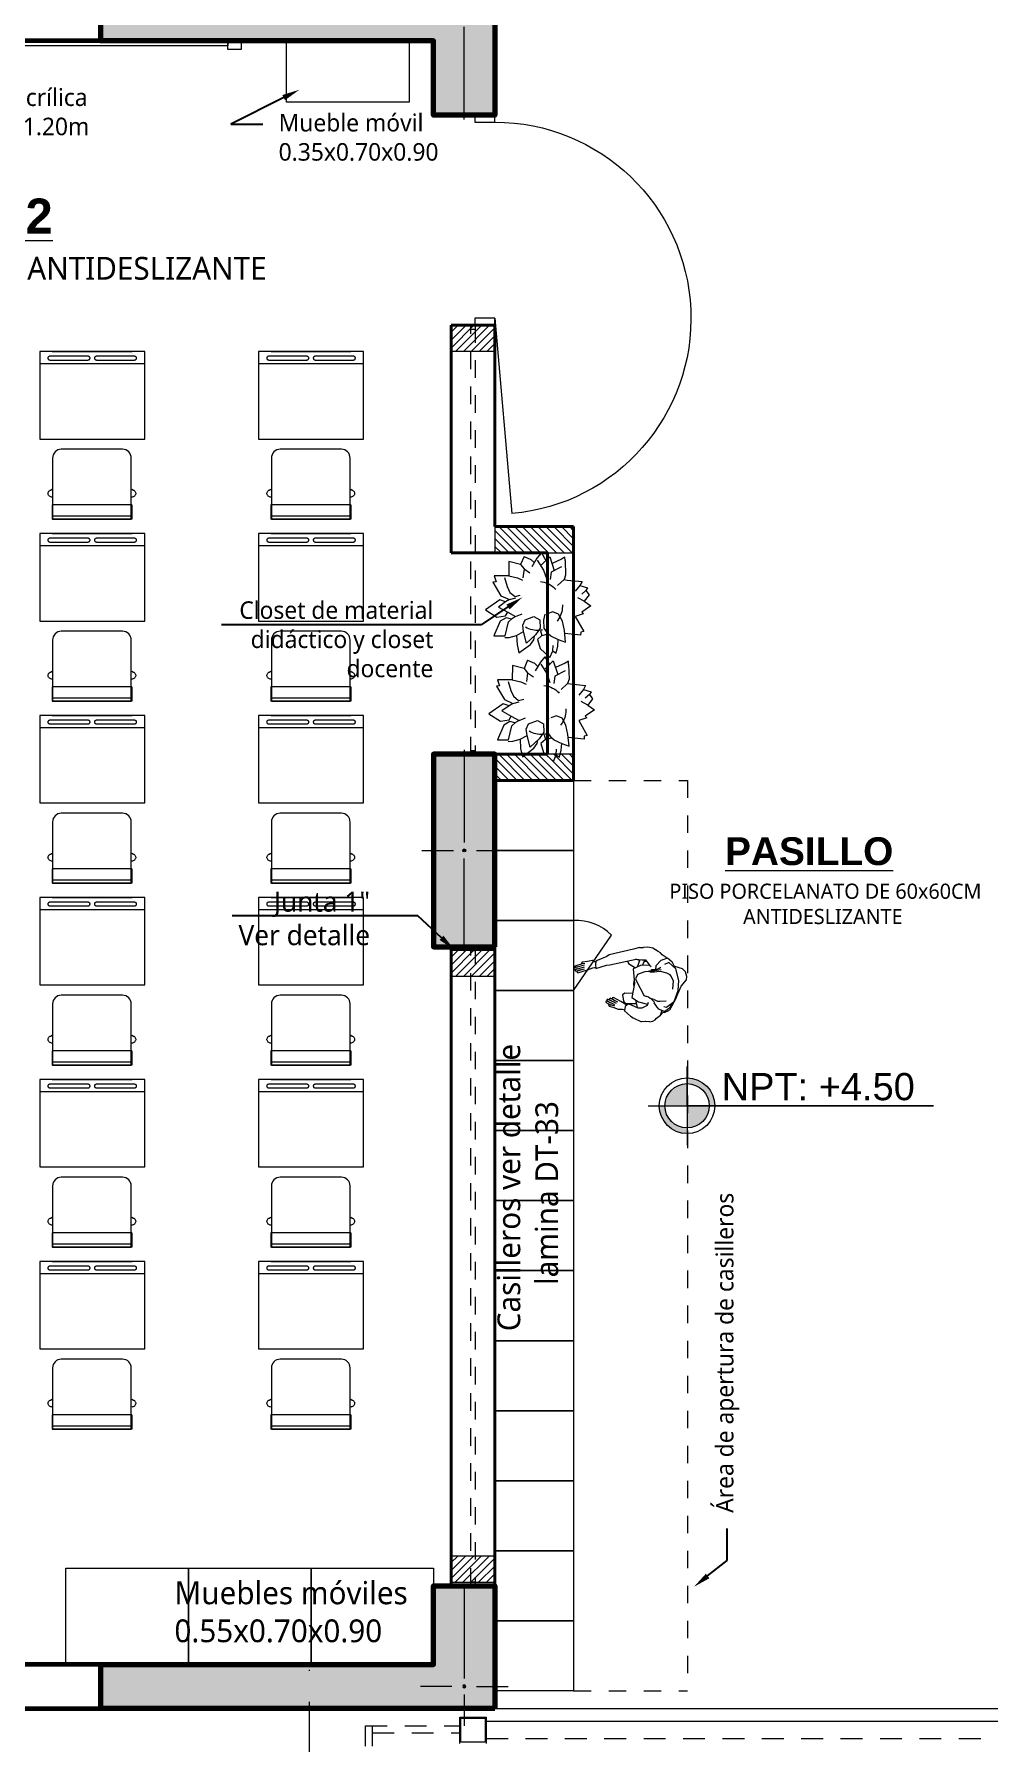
# Model space of a CAD drawing. Header units: metres. Extents: x 28 to 148, y 23 to 113.
# Drawn here: x 42.92 to 48.37, y 33.18 to 42.94 of the extents above; entities that cross this region are included whole.
import ezdxf
from ezdxf import colors
from ezdxf.entities.mleader import LeaderData, LeaderLine
from ezdxf.math import Vec2, Vec3

# ---------------------------------------------------------------- set-up
doc = ezdxf.new("R2010")
doc.units = ezdxf.units.M
for name, pattern in [('DASHED2', [0.375, 0.25, -0.125]), ('Dot & Dashed', [0.670278, 0.352778, -0.176389, 0, -0.141111]), ('HIDDEN2', [0.1875, 0.125, -0.0625])]:
    doc.linetypes.add(name, pattern=pattern)
for name, color, linetype, lineweight in [('COLUMNAS 50', 32, 'Continuous', 70), ('COLUMNETASSS', 211, 'Continuous', 20), ('Cotas varias El', 253, 'Continuous', 13), ('Equipamiento SR', 23, 'Continuous', 0), ('GRAFO 0 BLANCO', 7, 'Continuous', 0), ('GRAFO01', 7, 'Continuous', 0), ('letras sr', 7, 'Continuous', 5), ('MK-LINEAS GENERALES', 7, 'Continuous', 0), ('muro bajo', 191, 'Continuous', 40), ('Muros el', 144, 'Continuous', 60), ('PERSONAS', 8, 'Continuous', 0), ('proyecciones', 1, 'DASHED2', 5), ('Puertas El', 21, 'Continuous', 15), ('Structural - Bearing_Pen_No__20', 1, 'Continuous', 0), ('TEXTO 100', 7, 'Continuous', 20), ('texturas', 252, 'Continuous', 0), ('Vanos', 140, 'Continuous', 5)]:
    doc.layers.add(name, color=color, linetype=linetype, lineweight=lineweight)
doc.layers.add('Mobiliario', color=7, linetype='Continuous', lineweight=0, true_color=0x7f7f7f)
doc.styles.add('Generales', font='trebuc.ttf', dxfattribs={"height": 0.1})
doc.styles.add('JOS', font='arial.ttf', dxfattribs={"height": 1})
doc.styles.add('Santa Rosa 1 50', font='trebuc.ttf')
pattern_1 = [(45, (195.278467, -99.946923), (-0.0224506403, 0.0224506403), [])]

# ---------------------------------------------------------------- blocks, each defined once
blk = doc.blocks.new('Picture 18')
at = {"layer": 'Equipamiento SR', "linetype": 'Continuous'}
for p, q in [((0.075, 0), (0, 0)), ((0, 0), (0, -0.05)), ((4.125, 0), (0.075, 0)), ((0.075, 0), (0.075, -0.03)), ((0.075, -0.05), (0.075, 0)), ((4.125, -0.03), (4.125, 0)), ((4.2, 0), (4.125, 0)), ((4.125, 0), (4.125, -0.05)), ((4.2, -0.05), (4.2, 0)), ((0, -0.05), (0.075, -0.05)), ((0.075, -0.03), (4.125, -0.03)), ((4.125, -0.05), (4.2, -0.05))]:
    blk.add_line(p, q, dxfattribs=at)
blk = doc.blocks.new('A$C5A0F33B4')
at = {"layer": 'Puertas El', "linetype": 'Continuous'}
blk.add_line((1.12, 1.16), (1.2176, 2.2757), dxfattribs=at)
at = {"layer": 'Puertas El', "linetype": 'ByBlock'}
for p, q in [((1.005, 1.16), (1.005, 1.2)), ((1.005, 1.2), (1.12, 1.2)), ((1.12, 1.2), (1.005, 1.2)), ((1.12, 1.2), (1.12, 1.16)), ((1.12, 1.16), (1.005, 1.16)), ((1.005, 0), (1.005, 0.04)), ((1.005, 0.04), (1.12, 0.04)), ((1.12, 0), (1.005, 0)), ((1.12, 0), (1.005, 0)), ((1.12, 0), (1.005, 0)), ((1.12, 0.04), (1.12, 0))]:
    blk.add_line(p, q, dxfattribs=at)
blk.add_arc((1.12, 1.16), 1.12, 270, 85, dxfattribs=at)
blk = doc.blocks.new('A$C0F2E3FFB')
at = {"layer": 'PERSONAS'}
for p, q in [((0.316, 0.697), (0.312, 0.693)), ((0.312, 0.693), (0.331, 0.632)), ((0.321, 0.699), (0.316, 0.697)), ((0.331, 0.678), (0.321, 0.699)), ((0.326, 0.709), (0.322, 0.706)), ((0.322, 0.706), (0.338, 0.65)), ((0.332, 0.709), (0.326, 0.709)), ((0.336, 0.718), (0.331, 0.716)), ((0.331, 0.716), (0.349, 0.65)), ((0.336, 0.698), (0.332, 0.709)), ((0.341, 0.719), (0.336, 0.718)), ((0.349, 0.696), (0.341, 0.719)), ((0.35, 0.712), (0.346, 0.71)), ((0.346, 0.71), (0.362, 0.65)), ((0.355, 0.712), (0.35, 0.712)), ((0.371, 0.66), (0.355, 0.712)), ((0.372, 0.667), (0.371, 0.648)), ((0.376, 0.67), (0.372, 0.667)), ((0.38, 0.663), (0.376, 0.67)), ((0.384, 0.631), (0.38, 0.663)), ((0.331, 0.632), (0.343, 0.597)), ((0.364, 0.581), (0.339, 0.578)), ((0.339, 0.578), (0.36, 0.51)), ((0.343, 0.597), (0.346, 0.585)), ((0.346, 0.585), (0.348, 0.579)), ((0.384, 0.578), (0.364, 0.581)), ((0.381, 0.588), (0.39, 0.599)), ((0.382, 0.578), (0.381, 0.588)), ((0.39, 0.599), (0.384, 0.631)), ((0.39, 0.57), (0.384, 0.578)), ((0.415, 0.509), (0.39, 0.57)), ((0.091, 0.465), (0.08, 0.437)), ((0.08, 0.437), (0.081, 0.411)), ((0.1, 0.494), (0.091, 0.465)), ((0.104, 0.497), (0.1, 0.494)), ((0.1, 0.457), (0.106, 0.477)), ((0.11, 0.498), (0.104, 0.497)), ((0.106, 0.477), (0.11, 0.498)), ((0.124, 0.514), (0.107, 0.483)), ((0.108, 0.458), (0.134, 0.51)), ((0.118, 0.448), (0.145, 0.505)), ((0.136, 0.508), (0.121, 0.486)), ((0.129, 0.515), (0.124, 0.514)), ((0.125, 0.439), (0.15, 0.488)), ((0.134, 0.51), (0.129, 0.515)), ((0.129, 0.42), (0.155, 0.467)), ((0.141, 0.492), (0.131, 0.475)), ((0.147, 0.473), (0.133, 0.455)), ((0.141, 0.509), (0.136, 0.508)), ((0.145, 0.505), (0.141, 0.509)), ((0.146, 0.492), (0.141, 0.492)), ((0.15, 0.488), (0.146, 0.492)), ((0.152, 0.474), (0.147, 0.473)), ((0.155, 0.467), (0.152, 0.474)), ((0.36, 0.51), (0.362, 0.49)), ((0.362, 0.49), (0.398, 0.322)), ((0.426, 0.494), (0.415, 0.509)), ((0.461, 0.339), (0.426, 0.494)), ((0.026, 0.342), (0.001, 0.288)), ((0.037, 0.358), (0.026, 0.342)), ((0.07, 0.397), (0.037, 0.358)), ((0.099, 0.393), (0.07, 0.397)), ((0.081, 0.411), (0.077, 0.396)), ((0.088, 0.31), (0.114, 0.371)), ((0.14, 0.327), (0.091, 0.316)), ((0.114, 0.371), (0.099, 0.393)), ((0.106, 0.382), (0.111, 0.389)), ((0.111, 0.389), (0.113, 0.393)), ((0.113, 0.393), (0.129, 0.42)), ((0.132, 0.404), (0.118, 0.392)), ((0.132, 0.404), (0.118, 0.392)), ((0.118, 0.392), (0.118, 0.322)), ((0.118, 0.392), (0.118, 0.322)), ((0.14, 0.327), (0.118, 0.322)), ((0.155, 0.351), (0.127, 0.307)), ((0.171, 0.409), (0.132, 0.404)), ((0.171, 0.409), (0.132, 0.404)), ((0.245, 0.333), (0.155, 0.351)), ((0.183, 0.394), (0.171, 0.409)), ((0.183, 0.394), (0.171, 0.409)), ((0.18, 0.346), (0.183, 0.394)), ((0.18, 0.346), (0.183, 0.394)), ((0.245, 0.34), (0.219, 0.338)), ((0.273, 0.327), (0.241, 0.311)), ((0.336, 0.342), (0.245, 0.333)), ((0.269, 0.336), (0.245, 0.34)), ((0.301, 0.315), (0.273, 0.327)), ((0.359, 0.295), (0.336, 0.342)), ((0.371, 0.371), (0.344, 0.327)), ((0.388, 0.378), (0.371, 0.371)), ((0.386, 0.377), (0.371, 0.371)), ((0.472, 0.302), (0.461, 0.339)), ((0, 0.237), (0.002, 0.262)), ((0, 0.237), (0.005, 0.217)), ((0.002, 0.263), (0.001, 0.288)), ((0.087, 0.287), (0.088, 0.31)), ((0.105, 0.253), (0.087, 0.287)), ((0.124, 0.246), (0.105, 0.253)), ((0.127, 0.307), (0.112, 0.251)), ((0.129, 0.21), (0.147, 0.227)), ((0.143, 0.209), (0.148, 0.234)), ((0.148, 0.234), (0.157, 0.245)), ((0.157, 0.245), (0.162, 0.254)), ((0.168, 0.273), (0.162, 0.254)), ((0.183, 0.28), (0.168, 0.273)), ((0.241, 0.311), (0.183, 0.28)), ((0.314, 0.28), (0.301, 0.315)), ((0.318, 0.268), (0.314, 0.28)), ((0.315, 0.207), (0.316, 0.231)), ((0.316, 0.231), (0.319, 0.236)), ((0.32, 0.246), (0.318, 0.268)), ((0.319, 0.236), (0.32, 0.246)), ((0.324, 0.23), (0.32, 0.246)), ((0.33, 0.225), (0.324, 0.23)), ((0.324, 0.207), (0.324, 0.23)), ((0.333, 0.199), (0.33, 0.225)), ((0.395, 0.299), (0.348, 0.317)), ((0.36, 0.239), (0.352, 0.228)), ((0.36, 0.239), (0.359, 0.295)), ((0.394, 0.263), (0.36, 0.239)), ((0.377, 0.275), (0.361, 0.282)), ((0.377, 0.275), (0.361, 0.282)), ((0.384, 0.268), (0.377, 0.275)), ((0.384, 0.268), (0.394, 0.272)), ((0.384, 0.256), (0.384, 0.268)), ((0.389, 0.301), (0.398, 0.324)), ((0.398, 0.322), (0.394, 0.287)), ((0.394, 0.287), (0.394, 0.263)), ((0.394, 0.287), (0.394, 0.287)), ((0.394, 0.287), (0.394, 0.287)), ((0.468, 0.216), (0.475, 0.248)), ((0.472, 0.302), (0.473, 0.276)), ((0.475, 0.248), (0.473, 0.276)), ((0.005, 0.217), (0.014, 0.203)), ((0.014, 0.203), (0.024, 0.194)), ((0.024, 0.194), (0.044, 0.169)), ((0.044, 0.169), (0.061, 0.152)), ((0.044, 0.169), (0.074, 0.158)), ((0.061, 0.152), (0.06, 0.142)), ((0.06, 0.142), (0.074, 0.11)), ((0.082, 0.176), (0.066, 0.141)), ((0.087, 0.112), (0.066, 0.141)), ((0.148, 0.07), (0.074, 0.11)), ((0.086, 0.183), (0.082, 0.176)), ((0.086, 0.183), (0.121, 0.209)), ((0.121, 0.091), (0.087, 0.112)), ((0.098, 0.146), (0.093, 0.13)), ((0.093, 0.13), (0.129, 0.081)), ((0.129, 0.21), (0.121, 0.209)), ((0.143, 0.209), (0.131, 0.188)), ((0.131, 0.188), (0.131, 0.173)), ((0.131, 0.173), (0.133, 0.132)), ((0.3, 0.106), (0.309, 0.128)), ((0.309, 0.128), (0.321, 0.168)), ((0.319, 0.192), (0.315, 0.207)), ((0.321, 0.168), (0.319, 0.192)), ((0.34, 0.177), (0.324, 0.215)), ((0.33, 0.163), (0.324, 0.207)), ((0.356, 0.198), (0.333, 0.199)), ((0.337, 0.07), (0.378, 0.115)), ((0.345, 0.167), (0.34, 0.177)), ((0.39, 0.167), (0.356, 0.198)), ((0.378, 0.115), (0.365, 0.142)), ((0.382, 0.097), (0.405, 0.123)), ((0.393, 0.159), (0.39, 0.167)), ((0.405, 0.123), (0.393, 0.159)), ((0.404, 0.127), (0.409, 0.133)), ((0.409, 0.133), (0.426, 0.158)), ((0.426, 0.158), (0.438, 0.169)), ((0.438, 0.169), (0.448, 0.183)), ((0.448, 0.183), (0.468, 0.216)), ((0.129, 0.081), (0.2, 0.055)), ((0.148, 0.07), (0.226, 0.037)), ((0.197, 0.056), (0.148, 0.07)), ((0.2, 0.055), (0.263, 0.052)), ((0.207, 0.089), (0.26, 0.086)), ((0.226, 0.037), (0.268, 0.003)), ((0.26, 0.086), (0.293, 0.102)), ((0.263, 0.052), (0.337, 0.07)), ((0.268, 0.003), (0.289, 0)), ((0.289, 0), (0.317, 0.01)), ((0.293, 0.102), (0.3, 0.106)), ((0.317, 0.01), (0.34, 0.031)), ((0.34, 0.073), (0.381, 0.094)), ((0.353, 0.079), (0.34, 0.031)), ((0.381, 0.094), (0.382, 0.097))]:
    blk.add_line(p, q, dxfattribs=at)
blk = doc.blocks.new('Columna 1.10 x0.30')
at = {"true_color": 0xc7c8ca}
h = blk.add_hatch(color=9, dxfattribs=at)
h.dxf.hatch_style = 1
h.paths.add_polyline_path([(-234.8493, 113.8066), (-235.9493, 113.8066), (-235.9493, 113.4566), (-234.8493, 113.4566)])
h.paths.add_polyline_path([(-235.3906, 113.6316, -1), (-235.408, 113.6316, -1)], flags=16)
at = {"layer": 'COLUMNAS 50', "color": 1, "linetype": 'Continuous', "lineweight": 5}
for p, q in [((-235.3993, 113.8732), (-235.3993, 113.6932)), ((-235.9743, 113.6316), (-235.4443, 113.6316)), ((-234.8243, 113.6316), (-235.3543, 113.6316)), ((-235.3993, 113.5616), (-235.3993, 113.3816))]:
    blk.add_line(p, q, dxfattribs=at)
at = {"layer": 'COLUMNAS 50', "linetype": 'Continuous'}
blk.add_lwpolyline([(-235.9493, 113.4566), (-234.8493, 113.4566), (-234.8493, 113.8066), (-235.9493, 113.8066)], close=True, dxfattribs=at)
at = {"layer": 'COLUMNAS 50', "color": 1, "linetype": 'Continuous', "lineweight": 5}
blk.add_circle((-235.3993, 113.6316), 0.00871, dxfattribs=at)
blk.add_point((-235.3993, 113.6316), dxfattribs=at)
blk = doc.blocks.new('School Desk 2')
at = {"layer": 'Equipamiento SR', "linetype": 'Continuous'}
for p, q in [((0.1995, 0.3017), (0.6995, 0.3017)), ((0.1995, -0.2983), (0.1995, 0.3017)), ((0.629, 0.3017), (0.629, -0.2983)), ((0.6995, 0.3017), (0.6995, -0.2983)), ((-0.241, 0.228), (-0.2591, 0.228)), ((-0.2591, 0.228), (-0.2591, -0.228)), ((-0.1767, 0.228), (-0.241, 0.228)), ((-0.241, 0.228), (-0.241, -0.228)), ((-0.1767, 0.228), (-0.1767, -0.228)), ((-0.1322, 0.2314), (-0.1327, 0.228)), ((-0.1309, 0.2356), (-0.1322, 0.2314)), ((-0.129, 0.2394), (-0.1309, 0.2356)), ((-0.1265, 0.2428), (-0.129, 0.2394)), ((-0.1236, 0.2457), (-0.1265, 0.2428)), ((-0.1203, 0.2479), (-0.1236, 0.2457)), ((-0.1168, 0.2494), (-0.1203, 0.2479)), ((-0.113, 0.2502), (-0.1168, 0.2494)), ((-0.1092, 0.2502), (-0.113, 0.2502)), ((-0.1055, 0.2494), (-0.1092, 0.2502)), ((-0.1019, 0.2479), (-0.1055, 0.2494)), ((-0.0987, 0.2457), (-0.1019, 0.2479)), ((-0.0957, 0.2428), (-0.0987, 0.2457)), ((-0.0933, 0.2394), (-0.0957, 0.2428)), ((-0.0924, 0.2375), (-0.0933, 0.2394)), ((-0.0876, 0.228), (-0.0924, 0.2375)), ((0.6507, 0.2435), (0.651, 0.2457)), ((0.6507, 0.2424), (0.6507, 0.2435)), ((0.6507, 0.027), (0.6507, 0.2424)), ((0.651, 0.2457), (0.6517, 0.2477)), ((0.6517, 0.2477), (0.6526, 0.2497)), ((0.6526, 0.2497), (0.6539, 0.2514)), ((0.6539, 0.2514), (0.6553, 0.2528)), ((0.6553, 0.2528), (0.657, 0.2539)), ((0.657, 0.2539), (0.6587, 0.2546)), ((0.6587, 0.2546), (0.6606, 0.255)), ((0.6606, 0.255), (0.6625, 0.255)), ((0.6625, 0.255), (0.6644, 0.2546)), ((0.6644, 0.2546), (0.6662, 0.2539)), ((0.6662, 0.2539), (0.6678, 0.2528)), ((0.6678, 0.2528), (0.6693, 0.2514)), ((0.6693, 0.2514), (0.6705, 0.2497)), ((0.6705, 0.2497), (0.6714, 0.2477)), ((0.6714, 0.2477), (0.6721, 0.2457)), ((0.6721, 0.2457), (0.6724, 0.2435)), ((0.6724, 0.2435), (0.6724, 0.2424)), ((0.6724, 0.2424), (0.6724, 0.027)), ((0.6995, -0.2263), (0.6995, 0.2297)), ((0.6507, 0.0259), (0.6507, 0.027)), ((0.651, 0.0238), (0.6507, 0.0259)), ((0.6517, 0.0217), (0.651, 0.0238)), ((0.6526, 0.0198), (0.6517, 0.0217)), ((0.6539, 0.0181), (0.6526, 0.0198)), ((0.6553, 0.0166), (0.6539, 0.0181)), ((0.657, 0.0155), (0.6553, 0.0166)), ((0.6587, 0.0148), (0.657, 0.0155)), ((0.6606, 0.0144), (0.6587, 0.0148)), ((0.6625, 0.0144), (0.6606, 0.0144)), ((0.6644, 0.0148), (0.6625, 0.0144)), ((0.6662, 0.0155), (0.6644, 0.0148)), ((0.6678, 0.0166), (0.6662, 0.0155)), ((0.6693, 0.0181), (0.6678, 0.0166)), ((0.6705, 0.0198), (0.6693, 0.0181)), ((0.6714, 0.0217), (0.6705, 0.0198)), ((0.6721, 0.0238), (0.6714, 0.0217)), ((0.6724, 0.0259), (0.6721, 0.0238)), ((0.6724, 0.027), (0.6724, 0.0259)), ((0.6507, -0.0225), (0.651, -0.0203)), ((0.6507, -0.0236), (0.6507, -0.0225)), ((0.6507, -0.2389), (0.6507, -0.0236)), ((0.651, -0.0203), (0.6517, -0.0182)), ((0.6517, -0.0182), (0.6526, -0.0163)), ((0.6526, -0.0163), (0.6539, -0.0146)), ((0.6539, -0.0146), (0.6553, -0.0132)), ((0.6553, -0.0132), (0.657, -0.0121)), ((0.657, -0.0121), (0.6587, -0.0113)), ((0.6587, -0.0113), (0.6606, -0.0109)), ((0.6606, -0.0109), (0.6625, -0.0109)), ((0.6625, -0.0109), (0.6644, -0.0113)), ((0.6644, -0.0113), (0.6662, -0.0121)), ((0.6662, -0.0121), (0.6678, -0.0132)), ((0.6678, -0.0132), (0.6693, -0.0146)), ((0.6693, -0.0146), (0.6705, -0.0163)), ((0.6705, -0.0163), (0.6714, -0.0182)), ((0.6714, -0.0182), (0.6721, -0.0203)), ((0.6721, -0.0203), (0.6724, -0.0225)), ((0.6724, -0.0225), (0.6724, -0.0236)), ((0.6724, -0.0236), (0.6724, -0.2389)), ((-0.241, -0.228), (-0.2591, -0.228)), ((-0.1767, -0.228), (-0.241, -0.228)), ((-0.1327, -0.228), (-0.1322, -0.2314)), ((-0.1322, -0.2314), (-0.1309, -0.2356)), ((-0.1309, -0.2356), (-0.129, -0.2394)), ((-0.129, -0.2394), (-0.1265, -0.2428)), ((-0.1265, -0.2428), (-0.1236, -0.2457)), ((-0.1236, -0.2457), (-0.1203, -0.2479)), ((-0.1203, -0.2479), (-0.1168, -0.2494)), ((-0.1168, -0.2494), (-0.113, -0.2502)), ((-0.113, -0.2502), (-0.1092, -0.2502)), ((-0.1092, -0.2502), (-0.1055, -0.2494)), ((-0.1055, -0.2494), (-0.1019, -0.2479)), ((-0.1019, -0.2479), (-0.0987, -0.2457)), ((-0.0987, -0.2457), (-0.0957, -0.2428)), ((-0.0957, -0.2428), (-0.0933, -0.2394)), ((-0.0933, -0.2394), (-0.0924, -0.2375)), ((-0.0924, -0.2375), (-0.0876, -0.228)), ((0.629, -0.2833), (0.6295, -0.2833)), ((0.6507, -0.24), (0.6507, -0.2389)), ((0.651, -0.2422), (0.6507, -0.24)), ((0.6517, -0.2443), (0.651, -0.2422)), ((0.6526, -0.2462), (0.6517, -0.2443)), ((0.6539, -0.2479), (0.6526, -0.2462)), ((0.6553, -0.2493), (0.6539, -0.2479)), ((0.657, -0.2505), (0.6553, -0.2493)), ((0.6587, -0.2512), (0.657, -0.2505)), ((0.6606, -0.2516), (0.6587, -0.2512)), ((0.6625, -0.2516), (0.6606, -0.2516)), ((0.6644, -0.2512), (0.6625, -0.2516)), ((0.6662, -0.2505), (0.6644, -0.2512)), ((0.6678, -0.2493), (0.6662, -0.2505)), ((0.6693, -0.2479), (0.6678, -0.2493)), ((0.6705, -0.2462), (0.6693, -0.2479)), ((0.6714, -0.2443), (0.6705, -0.2462)), ((0.6721, -0.2422), (0.6714, -0.2443)), ((0.6724, -0.24), (0.6721, -0.2422)), ((0.6724, -0.2389), (0.6724, -0.24)), ((0.6995, -0.2983), (0.1995, -0.2983))]:
    blk.add_line(p, q, dxfattribs=at)
blk.add_lwpolyline([(-0.2591, 0.225), (0.0909, 0.225, -0.414214), (0.1409, 0.175), (0.1409, -0.175, -0.414214), (0.0909, -0.225), (-0.2591, -0.225), (-0.2591, 0.225)], format="xyb", dxfattribs=at)
blk = doc.blocks.new('A$C4CA21B86')
at = {"layer": 'GRAFO01', "color": 251, "linetype": 'DASHED2', "lineweight": 9, "ltscale": 0.1}
for p, q in [((0.3198, 0.5977), (0.2943, 0.5682)), ((0.3198, 0.5977), (0.3462, 0.5551)), ((0.1342, 0.5496), (0.1337, 0.467)), ((0.2008, 0.5316), (0.1342, 0.5496)), ((0.2206, 0.5784), (0.2008, 0.5316)), ((0.2008, 0.5316), (0.2212, 0.507)), ((0.2212, 0.507), (0.2147, 0.4566)), ((0.2206, 0.5784), (0.2601, 0.5614)), ((0.2212, 0.507), (0.2545, 0.4841)), ((0.2601, 0.5614), (0.2795, 0.5434)), ((0.2943, 0.5682), (0.2645, 0.5182)), ((0.2967, 0.5564), (0.3321, 0.4995)), ((0.3679, 0.5763), (0.3168, 0.5265)), ((0.3321, 0.4995), (0.3483, 0.4523)), ((0.3679, 0.5763), (0.3932, 0.4975)), ((0.4355, 0.518), (0.3759, 0.4874)), ((0.435, 0.5618), (0.3805, 0.5371)), ((0.4544, 0.573), (0.435, 0.5618)), ((0.4553, 0.5552), (0.4544, 0.573)), ((0.4553, 0.5552), (0.4585, 0.4705)), ((0.0608, 0.4322), (0.0433, 0.4303)), ((0.0433, 0.4303), (0.0891, 0.3537)), ((0.1337, 0.467), (0.0492, 0.4669)), ((0.0492, 0.4669), (0.0608, 0.4322)), ((0.1092, 0.4579), (0.1248, 0.4067)), ((0.1248, 0.4067), (0.1399, 0.3728)), ((0.1335, 0.467), (0.183, 0.4555)), ((0.183, 0.4555), (0.2123, 0.4422)), ((0.3759, 0.4874), (0.3701, 0.4463)), ((0.4492, 0.4466), (0.4123, 0.4126)), ((0.4585, 0.4705), (0.4492, 0.4466)), ((0.4492, 0.4466), (0.4664, 0.4434)), ((0.4664, 0.4434), (0.5525, 0.4351)), ((0.5404, 0.4114), (0.5135, 0.3788)), ((0.5525, 0.4351), (0.5404, 0.4114)), ((0.5404, 0.4114), (0.5842, 0.3988)), ((0.5842, 0.3988), (0.5743, 0.3826)), ((0.0824, 0.3301), (0, 0.2732)), ((0.1151, 0.3189), (0.0744, 0.289)), ((0.1151, 0.3189), (0.0824, 0.3301)), ((0.0891, 0.3537), (0.1375, 0.3327)), ((0.1375, 0.3327), (0.1151, 0.3189)), ((0.1375, 0.3327), (0.1736, 0.342)), ((0.1399, 0.3728), (0.1693, 0.349)), ((0.1693, 0.349), (0.1991, 0.3561)), ((0.5646, 0.3229), (0.5275, 0.3423)), ((0.5743, 0.3826), (0.55, 0.362)), ((0.6024, 0.2956), (0.5502, 0.2595)), ((0.5923, 0.3592), (0.5646, 0.3229)), ((0.5646, 0.3229), (0.6024, 0.2956)), ((0.5743, 0.3826), (0.5923, 0.3592)), ((0, 0.2732), (0.0656, 0.2316)), ((0.0852, 0.2075), (0.0486, 0.1244)), ((0.0656, 0.2316), (0.1157, 0.2393)), ((0.0744, 0.289), (0.128, 0.2591)), ((0.1187, 0.2282), (0.0852, 0.2075)), ((0.1124, 0.1241), (0.1317, 0.2048)), ((0.1157, 0.2393), (0.128, 0.2591)), ((0.1484, 0.2207), (0.1187, 0.2282)), ((0.128, 0.2591), (0.1725, 0.2355)), ((0.1317, 0.2048), (0.1524, 0.2232)), ((0.1725, 0.2355), (0.1484, 0.2207)), ((0.1725, 0.2355), (0.2098, 0.2504)), ((0.213, 0.1848), (0.2263, 0.2162)), ((0.2263, 0.2162), (0.2768, 0.2352)), ((0.2768, 0.2352), (0.3111, 0.215)), ((0.3111, 0.215), (0.3129, 0.168)), ((0.3344, 0.2132), (0.3421, 0.2475)), ((0.3356, 0.1692), (0.3344, 0.2132)), ((0.3855, 0.2619), (0.3535, 0.2504)), ((0.4181, 0.2487), (0.3855, 0.2619)), ((0.4402, 0.2075), (0.4181, 0.2487)), ((0.4511, 0.1546), (0.4402, 0.2075)), ((0.5593, 0.2504), (0.5134, 0.2343)), ((0.5134, 0.2343), (0.5617, 0.1499)), ((0.5502, 0.2595), (0.5593, 0.2504)), ((0.0486, 0.1244), (0.1124, 0.1241)), ((0.1104, 0.1147), (0.1365, 0.1159)), ((0.1365, 0.1159), (0.1781, 0.1274)), ((0.1781, 0.1274), (0.2184, 0.1494)), ((0.1781, 0.1274), (0.1811, 0.0755)), ((0.2184, 0.1494), (0.213, 0.1848)), ((0.2356, 0.0825), (0.2184, 0.1494)), ((0.2864, 0.1294), (0.2356, 0.0825)), ((0.2574, 0.0758), (0.2763, 0.1025)), ((0.2763, 0.1025), (0.2798, 0.1229)), ((0.3129, 0.168), (0.2864, 0.1294)), ((0.3228, 0.1259), (0.2968, 0.1027)), ((0.2968, 0.1027), (0.3122, 0.0528)), ((0.3149, 0.1524), (0.3228, 0.1259)), ((0.3228, 0.1259), (0.3578, 0.1363)), ((0.3578, 0.1363), (0.3356, 0.1692)), ((0.3737, 0.122), (0.3578, 0.1363)), ((0.4182, 0.1021), (0.3737, 0.122)), ((0.4134, 0.0661), (0.4158, 0.1031)), ((0.4158, 0.1031), (0.4582, 0.088)), ((0.4582, 0.088), (0.4511, 0.1546)), ((0.5435, 0.1276), (0.4529, 0.1378)), ((0.5449, 0.145), (0.5435, 0.1276)), ((0.5617, 0.1499), (0.5449, 0.145)), ((0.1811, 0.0755), (0.1912, 0.0267)), ((0.1912, 0.0267), (0.2574, 0.0758)), ((0.3122, 0.0528), (0.3685, 0)), ((0.3685, 0), (0.3851, 0.0386)), ((0.3851, 0.0386), (0.3871, 0.0702)), ((0.3851, 0.0386), (0.404, 0.0255)), ((0.404, 0.0255), (0.4134, 0.0661))]:
    blk.add_line(p, q, dxfattribs=at)
at = {"layer": 'GRAFO01', "color": 251, "linetype": 'DASHED2', "lineweight": 9, "ltscale": 0.1, "extrusion": (0, 0, -1)}
blk.add_ellipse((0.2992, 0.2952), major_axis=(0.0994, 0.0994), ratio=1, start_param=-0.678369, end_param=2.877304, dxfattribs=at)
blk = doc.blocks.new('A$C7C4655C2')
at = {"true_color": 0x939598}
h = blk.add_hatch(color=252, dxfattribs=at)
h.dxf.hatch_style = 1
h.paths.add_polyline_path([(1.9, 0.45), (1.9, 0.025), (2.25, 0.025), (2.25, 1.125), (1.9, 1.125), (1.9, 0.7), (0, 0.7), (0, 0.45)])
edge = h.paths.add_edge_path(flags=16)
edge.add_arc((2.075, 0.575), 0.00871, 0, 360)
at = {"layer": 'COLUMNAS 50', "linetype": 'Continuous'}
for p, q in [((1.9, 0.7), (1.9, 1.125)), ((1.9, 0.025), (1.9, 0.45))]:
    blk.add_line(p, q, dxfattribs=at)
blk.add_lwpolyline([(0, 0.7), (1.9, 0.7), (1.9, 1.125), (2.25, 1.125), (2.25, 0.025), (1.9, 0.025), (1.9, 0.45), (0, 0.45)], close=True, dxfattribs=at)
at = {"layer": 'Structural - Bearing_Pen_No__20', "linetype": 'Continuous'}
for p, q in [((2.075, 1.15), (2.075, 0.62)), ((1.825, 0.575), (2.005, 0.575)), ((2.075, 0), (2.075, 0.53)), ((2.145, 0.575), (2.325, 0.575))]:
    blk.add_line(p, q, dxfattribs=at)
blk.add_circle((2.075, 0.575), 0.00871, dxfattribs=at)
blk.add_point((2.075, 0.575), dxfattribs=at)
blk = doc.blocks.new('A$C3C3047C9')
at = {"true_color": 0x939598}
h = blk.add_hatch(color=252, dxfattribs=at)
h.dxf.hatch_style = 1
h.paths.add_polyline_path([(1.9, 0), (2.25, 0), (2.25, 0.7), (0, 0.7), (0, 0.45), (1.9, 0.45)])
h.paths.add_polyline_path([(2.0663, 0.575, -1), (2.0837, 0.575, -1)], flags=16)
at = {"layer": 'COLUMNAS 50', "linetype": 'Continuous'}
blk.add_lwpolyline([(2.25, 0.7), (0, 0.7), (0, 0.45), (1.9, 0.45), (1.9, 0), (2.25, 0)], close=True, dxfattribs=at)
at = {"layer": 'Structural - Bearing_Pen_No__20', "linetype": 'Continuous'}
for p, q in [((2.075, 0.62), (2.075, 0.8)), ((2.005, 0.575), (1.825, 0.575)), ((2.075, 0), (2.075, 0.53)), ((2.145, 0.575), (2.325, 0.575))]:
    blk.add_line(p, q, dxfattribs=at)
blk.add_circle((2.075, 0.575), 0.00871, dxfattribs=at)
blk.add_point((2.075, 0.575), dxfattribs=at)

msp = doc.modelspace()

# ---------------------------------------------------------------- hatches: boundary and pattern name
at = {"layer": 'GRAFO 0 BLANCO'}
h = msp.add_hatch(dxfattribs=at)
h.set_pattern_fill('ANSI31', color=256, scale=0.01)
h.set_pattern_definition(pattern_1)
h.paths.add_polyline_path([(45.3002, 34.0979), (45.5502, 34.0979), (45.5502, 34.2479), (45.3002, 34.2479)])
at = {"layer": 'TEXTO 100', "ltscale": 1.3}
h = msp.add_hatch(color=256, dxfattribs=at)
edge = h.paths.add_edge_path()
edge.add_line((46.7745, 36.8196), (46.648, 36.8196))
edge.add_line((46.648, 36.8196), (46.648, 36.6932))
edge.add_arc((46.648, 36.8196), 0.1265, 270, 360)
edge = h.paths.add_edge_path()
edge.add_arc((46.648, 36.8196), 0.1265, 90, 180)
edge.add_line((46.5216, 36.8196), (46.648, 36.8196))
edge.add_line((46.648, 36.8196), (46.648, 36.9461))
edge = h.paths.add_edge_path()
edge.add_line((46.648, 36.9783), (46.648, 36.9461))
edge.add_arc((46.648, 36.8196), 0.1265, 0, 90, ccw=False)
edge.add_line((46.7745, 36.8196), (46.8068, 36.8196))
edge.add_arc((46.648, 36.8196), 0.1587, 0, 90)
msp.add_hatch(color=256, dxfattribs=at).paths.add_polyline_path([(46.5216, 36.8196), (46.4893, 36.8196, 0.416353), (46.6492, 36.6609), (46.6492, 36.6932, -0.416899)])
at = {"layer": 'texturas'}
h = msp.add_hatch(dxfattribs=at)
h.set_pattern_fill('ANSI31', color=256, scale=0.01)
h.set_pattern_definition([(45, (195.278467, -96.376957), (-0.0224506403, 0.0224506403), [])])
h.paths.add_polyline_path([(45.3002, 41.2779), (45.5502, 41.2779), (45.5502, 41.1279), (45.3002, 41.1279)])
h = msp.add_hatch(dxfattribs=at)
h.set_pattern_fill('ANSI31', color=256, scale=0.01, angle=90)
h.set_pattern_definition([(135, (217.16605, -210.223), (-0.0224506403, -0.0224506403), [])])
h.paths.add_polyline_path([(46.0003, 40.1279), (45.5503, 40.1279), (45.5503, 39.9779), (46.0003, 39.9779)])
h = msp.add_hatch(dxfattribs=at)
h.set_pattern_fill('ANSI31', color=256, scale=0.01, angle=90)
h.set_pattern_definition([(135, (217.16605, -211.522998), (-0.0224506403, -0.0224506403), [])])
h.paths.add_polyline_path([(46.0003, 38.8279), (45.5503, 38.8279), (45.5503, 38.6779), (46.0003, 38.6779)])
h = msp.add_hatch(dxfattribs=at)
h.set_pattern_fill('ANSI31', color=256, scale=0.01)
h.set_pattern_definition(pattern_1)
h.paths.add_polyline_path([(45.3002, 37.708), (45.5502, 37.708), (45.5502, 37.558), (45.3002, 37.558)])

# ---------------------------------------------------------------- linework, layer by layer
at = {"layer": 'COLUMNETASSS'}
for points in [[(45.3002, 41.2779), (45.5502, 41.2779), (45.5502, 41.1279), (45.3002, 41.1279)], [(45.5503, 40.1279), (45.5503, 39.9779), (46.0003, 39.9779), (46.0003, 40.1279)], [(45.5503, 38.8279), (45.5503, 38.6779), (46.0003, 38.6779), (46.0003, 38.8279)], [(45.3002, 37.708), (45.5502, 37.708), (45.5502, 37.558), (45.3002, 37.558)], [(45.3002, 34.0979), (45.5502, 34.0979), (45.5502, 34.2479), (45.3002, 34.2479)]]:
    msp.add_lwpolyline(points, close=True, dxfattribs=at)
at = {"layer": 'Cotas varias El', "linetype": 'Dot & Dashed'}
msp.add_line((44.4921, 32.2921), (44.4921, 33.597), dxfattribs=at)
at = {"layer": 'Equipamiento SR'}
for points in [[(45.0601, 42.9029), (45.0601, 42.5529), (44.3601, 42.5529), (44.3601, 42.9029), (45.0601, 42.9029)], [(45.5503, 38.6779), (46.0003, 38.6779), (46.0003, 38.2779), (45.5503, 38.2779)], [(45.5503, 38.2779), (46.0003, 38.2779), (46.0003, 37.8779), (45.5503, 37.8779)], [(45.5503, 37.8779), (46.0003, 37.8779), (46.0003, 37.4779), (45.5503, 37.4779)], [(45.5503, 37.4779), (46.0003, 37.4779), (46.0003, 37.0779), (45.5503, 37.0779)], [(45.5503, 37.0779), (46.0003, 37.0779), (46.0003, 36.6779), (45.5503, 36.6779)], [(45.5503, 36.6779), (46.0003, 36.6779), (46.0003, 36.2779), (45.5503, 36.2779)], [(45.5503, 36.2779), (46.0003, 36.2779), (46.0003, 35.8779), (45.5503, 35.8779)], [(45.5503, 35.8779), (46.0003, 35.8779), (46.0003, 35.4779), (45.5503, 35.4779)], [(45.5503, 35.4779), (46.0003, 35.4779), (46.0003, 35.0779), (45.5503, 35.0779)], [(45.5503, 35.0779), (46.0003, 35.0779), (46.0003, 34.6779), (45.5503, 34.6779)], [(45.5503, 34.6779), (46.0003, 34.6779), (46.0003, 34.2779), (45.5503, 34.2779)], [(45.5503, 34.2779), (46.0003, 34.2779), (46.0003, 33.8779), (45.5503, 33.8779)], [(43.1003, 33.6279), (43.1003, 34.1779), (43.8003, 34.1779), (43.8003, 33.6279), (43.1003, 33.6279)], [(43.8003, 33.6279), (43.8003, 34.1779), (44.5003, 34.1779), (44.5003, 33.6279), (43.8003, 33.6279)], [(44.5003, 33.6279), (44.5003, 34.1779), (45.2003, 34.1779), (45.2003, 33.6279), (44.5003, 33.6279)], [(45.5503, 33.8779), (46.0003, 33.8779), (46.0003, 33.4779), (45.5503, 33.4779)]]:
    msp.add_lwpolyline(points, dxfattribs=at)
msp.add_lwpolyline([(46.0003, 37.4779), (46.2162, 37.7942, 0.21676), (46.0003, 37.8779, 1.172573)], format="xyb", dxfattribs=at)
at = {"layer": 'GRAFO 0 BLANCO'}
for p, q in [((45.5503, 33.3779), (48.5003, 33.3779)), ((48.5503, 33.3029), (45.5003, 33.3029))]:
    msp.add_line(p, q, dxfattribs=at)
at = {"layer": 'GRAFO01', "color": 251, "linetype": 'DASHED2', "lineweight": 9, "ltscale": 0.4}
for p, q in [((46.0003, 38.6779), (46.6503, 38.6779)), ((46.6503, 38.6779), (46.6503, 33.4779)), ((46.0003, 33.4779), (46.6503, 33.4779))]:
    msp.add_line(p, q, dxfattribs=at)
at = {"layer": 'MK-LINEAS GENERALES', "color": 7, "linetype": 'Continuous'}
for p, q in [((45.3003, 33.3779), (45.5503, 33.3779)), ((45.3503, 33.1779), (45.3503, 33.3279)), ((45.3503, 33.3279), (45.5003, 33.3279)), ((45.3563, 33.3219), (45.4943, 33.3219)), ((45.3563, 33.1839), (45.3563, 33.3219)), ((45.4943, 33.3219), (45.4943, 33.1839)), ((45.5003, 33.3279), (45.5003, 33.1779)), ((45.4943, 33.1839), (45.3563, 33.1839))]:
    msp.add_line(p, q, dxfattribs=at)
at = {"layer": 'Mobiliario', "lineweight": 0}
msp.add_line((46.0003, 37.4779), (46.2162, 37.7942), dxfattribs=at)
at = {"layer": 'muro bajo', "linetype": 'Continuous'}
for p, q in [((45.3003, 41.2779), (45.3003, 39.9779)), ((45.3003, 41.2779), (45.5502, 41.2779)), ((45.5503, 40.1279), (45.5502, 41.2779)), ((45.3003, 39.9779), (45.8503, 39.9779)), ((45.5503, 38.8279), (45.8503, 38.8279)), ((45.8503, 38.8279), (45.5503, 38.8279)), ((45.5503, 38.6779), (46.0003, 38.6779)), ((45.3003, 37.7279), (45.3003, 34.0779)), ((45.5503, 34.0779), (45.5503, 37.7279))]:
    msp.add_line(p, q, dxfattribs=at)
for points in [[(46.0003, 40.1279), (45.5503, 40.1279)], [(46.0003, 38.6779), (46.0003, 40.1279)], [(45.8503, 38.8279), (45.8503, 39.9779)]]:
    msp.add_lwpolyline(points, dxfattribs=at)
at = {"layer": 'Muros el', "ltscale": 0.05}
for points in [[(40.0002, 43.1529), (43.3003, 43.1529), (43.3003, 42.9029), (40.0002, 42.9029)], [(40.0002, 33.3779), (43.3003, 33.3779), (43.3003, 33.6279), (40.0002, 33.6279)]]:
    msp.add_lwpolyline(points, close=True, dxfattribs=at)
at = {"layer": 'proyecciones', "linetype": 'HIDDEN2'}
for p, q in [((44.8103, 30.6875), (44.8103, 33.2784)), ((44.8103, 33.2784), (45.3563, 33.2784)), ((44.8483, 33.2784), (44.8483, 33.2773)), ((44.8503, 30.6875), (44.8503, 33.2784)), ((44.8503, 33.2373), (45.3563, 33.2373)), ((48.5503, 33.2029), (45.5003, 33.2029))]:
    msp.add_line(p, q, dxfattribs=at)
at = {"layer": 'TEXTO 100', "ltscale": 1.3}
msp.add_lwpolyline([(46.4251, 36.8196), (48.056, 36.8196), (46.6492, 36.8196), (46.6492, 37.0437), (46.6492, 36.5955)], dxfattribs=at)
for radius in [0.1587, 0.1265]:
    msp.add_circle((46.648, 36.8196), radius, dxfattribs=at)
at = {"layer": 'Vanos', "color": 7, "linetype": 'DASHED2', "ltscale": 0.3}
for p, q in [((45.4128, 38.8279), (45.4128, 41.2779)), ((45.4378, 41.2779), (45.4378, 38.8279)), ((45.4128, 34.0779), (45.4128, 37.7279)), ((45.4378, 37.7279), (45.4378, 34.0779))]:
    msp.add_line(p, q, dxfattribs=at)
at = {"layer": 'Vanos', "color": 7, "linetype": 'DASHED2'}
for p, q in [((45.4128, 41.256), (45.4378, 41.256)), ((45.4128, 38.8498), (45.4378, 38.8498)), ((45.4128, 37.706), (45.4378, 37.706)), ((45.4128, 34.0998), (45.4378, 34.0998))]:
    msp.add_line(p, q, dxfattribs=at)

# ---------------------------------------------------------------- block references
at = {"xscale": 0.9, "yscale": 0.9, "zscale": 0.9, "rotation": 90}
msp.add_blockref('A$C0F2E3FFB', (46.6477, 37.2985), dxfattribs=at)
at = {"layer": 'COLUMNAS 50', "rotation": 90.000000791757}
msp.add_blockref('Columna 1.10 x0.30', (159.0068, 273.6772), dxfattribs=at)
at = {"layer": 'Cotas varias El'}
for p in [(45.4961, 39.3793), (45.5161, 38.7856)]:
    msp.add_blockref('A$C4CA21B86', p, dxfattribs=at)
at = {"layer": 'Equipamiento SR', "linetype": 'Continuous', "xscale": -1}
msp.add_blockref('Picture 18', (44.1003, 42.9029), dxfattribs=at)
at = {"layer": 'Equipamiento SR', "xscale": -1, "rotation": 180}
msp.add_blockref('A$C5A0F33B4', (44.4303, 42.4779), dxfattribs=at)
at = {"layer": 'Equipamiento SR', "linetype": 'Continuous', "xscale": -1, "rotation": 270.0000002109135}
for p in [(43.2485, 40.4284), (44.4985, 40.4284), (43.2485, 39.389), (44.4985, 39.389), (43.2485, 38.3496), (44.4985, 38.3496), (43.2485, 37.3101), (44.4985, 37.3101), (43.2485, 36.2707), (44.4985, 36.2707), (43.2485, 35.2313), (44.4985, 35.2313)]:
    msp.add_blockref('School Desk 2', p, dxfattribs=at)
at = {"layer": 'Vanos'}
msp.add_blockref('A$C7C4655C2', (43.3003, 42.4529), dxfattribs=at)
at = {"layer": 'Vanos', "xscale": -1, "rotation": 180}
msp.add_blockref('A$C3C3047C9', (43.3003, 34.0779), dxfattribs=at)

# ---------------------------------------------------------------- texts
at = {"layer": 'GRAFO01', "style": 'JOS'}
msp.add_text('NPT: +4.50', height=0.15526, rotation=0, dxfattribs=at).set_placement((46.846, 36.8514))
at = {"layer": 'letras sr', "char_height": 0.15884, "attachment_point": 1, "style": 'Santa Rosa 1 50'}
for s, width, insert in [('\\pi1.31404;{\\fSwis721 Ex BT|b1|i0|c0|p34;\\H1.25913x;\\LMATEMÁTICA 2\\P\\pi0.56147;\\fTrebuchet MS|b0|i0|c0|p34;\\H0.65x;\\lPISO PORCELANATO DE 60x60CM ANTIDESLIZANTE\\P\\pi1.96889;Area:63.38 m²}', 5.078802, (39.5998, 42.0015)), ('\\pi1.17905;{\\fSwis721 Ex BT|b1|i0|c0|p34;\\LPASILLO\\P\\pi0.86179;\\fTrebuchet MS|b0|i0|c0|p34;\\H0.54545x;\\lPISO PORCELANATO DE 60x60CM\\P\\pi1.2823;ANTIDESLIZANTE}', 3.443884, (45.6858, 38.3532))]:
    msp.add_mtext_dynamic_manual_height_columns(s, width=width, gutter_width=1, heights=[0], dxfattribs=dict(at, insert=insert))
at = {"layer": 'letras sr', "insert": (45.565, 35.5318), "char_height": 0.115, "width": 2.168975, "attachment_point": 1, "rotation": 90, "style": 'Generales'}
msp.add_mtext('{\\H1.13043x;Casilleros ver detalle\\P      lamina DT-33} ', dxfattribs=at)
at = {"layer": 'letras sr', "insert": (43.7197, 34.1024), "char_height": 0.13, "attachment_point": 1, "style": 'Generales'}
msp.add_mtext('Muebles móviles\\P0.55x0.70x0.90', dxfattribs=at)

# ---------------------------------------------------------------- leaders
at = {"layer": 'letras sr'}
ml = msp.add_multileader_mtext('Standard', dxfattribs=at)
ml.set_content('{\\H0.86957x;Pizarra acrílica\\P4.20m x 1.20m} ', color=256, style='Generales')
ml.set_leader_properties()
ml.build(insert=Vec2(0, 0))
ml.multileader.update_dxf_attribs({"text_right_attachment_type": 6, "dogleg_length": 0.36, "arrow_head_size": 0.1})
ctx = ml.context
ctx.base_point, ctx.char_height, ctx.arrow_head_size, ctx.landing_gap_size, ctx.plane_origin = Vec3(42.2466, 42.5719), 0.115, 0.1, 0.09, Vec3(41.5869, 43.2503)
ctx.right_attachment = 6
notes = []
notes.append((ctx, [(0, (1, 1, 0), (42.064, 42.5719), (1, 0), 0.1826, [(0, [(41.8626, 42.8729)], 0, [])])]))
ctx.mtext.insert, ctx.mtext.flow_direction = Vec3(42.3366, 42.6301), 5
ml = msp.add_multileader_mtext('Standard', dxfattribs=at)
ml.set_content('{\\H0.86957x;Mueble móvil\\P0.35x0.70x0.90} ', color=256, style='Generales')
ml.set_leader_properties()
ml.build(insert=Vec2(0, 0))
ml.multileader.update_dxf_attribs({"text_right_attachment_type": 6, "dogleg_length": 0.36, "arrow_head_size": 0.1})
ctx = ml.context
ctx.base_point, ctx.char_height, ctx.arrow_head_size, ctx.landing_gap_size, ctx.plane_origin = Vec3(44.2251, 42.4265), 0.115, 0.1, 0.09, Vec3(44.1577, 43.0004)
ctx.right_attachment = 6
notes.append((ctx, [(0, (1, 1, 0), (44.0425, 42.4265), (1, 0), 0.1826, [(0, [(44.4334, 42.623)], 0, [])])]))
ctx.mtext.insert, ctx.mtext.flow_direction = Vec3(44.3151, 42.4848), 5
ml = msp.add_multileader_mtext('Standard', dxfattribs=at)
ml.set_content('{\\H0.86957x;Closet de material\\Pdidáctico y closet \\Pdocente} ', color=256, style='Generales')
ml.set_leader_properties()
ml.build(insert=Vec2(0, 0))
ml.multileader.update_dxf_attribs({"text_right_attachment_type": 6, "dogleg_length": 0.36, "arrow_head_size": 0.1})
ctx = ml.context
ctx.base_point, ctx.char_height, ctx.arrow_head_size, ctx.landing_gap_size, ctx.plane_origin = Vec3(43.979, 39.6426), 0.115, 0.1, 0.09, Vec3(43.1358, 40.1597)
ctx.right_attachment, ctx.text_align_type = 6, 2
notes.append((ctx, [(1, (1, 1, 0), (45.4715, 39.5658), (-1, 0), 0.1826, [(0, [(45.7083, 39.7244)], 0, [])])]))
ctx.mtext.insert, ctx.mtext.width, ctx.mtext.alignment, ctx.mtext.flow_direction = Vec3(45.1988, 39.7008), 1.198076, 3, 5
ml = msp.add_multileader_mtext('Standard', dxfattribs=at)
ml.set_content('Junta 1" \\PVer detalle', color=256, style='Generales')
ml.set_leader_properties()
ml.build(insert=Vec2(0, 0))
ml.multileader.update_dxf_attribs({"text_right_attachment_type": 6, "dogleg_length": 0.36, "arrow_head_size": 0.1})
ctx = ml.context
ctx.base_point, ctx.char_height, ctx.arrow_head_size, ctx.landing_gap_size, ctx.plane_origin = Vec3(43.9632, 37.985), 0.115, 0.1, 0.09, Vec3(43.4698, 37.8711)
ctx.right_attachment, ctx.text_align_type = 6, 2
notes.append((ctx, [(1, (1, 1, 0), (45.11, 37.9053), (-1, 0), 0.1826, [(0, [(45.3185, 37.7108)], 0, [])])]))
ctx.mtext.insert, ctx.mtext.width, ctx.mtext.alignment, ctx.mtext.flow_direction = Vec3(44.8374, 38.0433), 1.469178, 3, 5
ml = msp.add_multileader_mtext('Standard', dxfattribs=at)
ml.set_content('Área de apertura de casilleros', color=256, style='Generales')
ml.set_leader_properties()
ml.build(insert=Vec2(0, 0))
ml.multileader.update_dxf_attribs({"text_right_attachment_type": 6, "dogleg_length": 0.36, "arrow_head_size": 0.1})
ctx = ml.context
ctx.base_point, ctx.char_height, ctx.arrow_head_size, ctx.landing_gap_size, ctx.plane_origin, ctx.plane_x_axis, ctx.plane_y_axis = Vec3(46.877, 34.4045), 0.1, 0.1, 0.09, Vec3(46.4892, 33.9101), Vec3(0, 1), Vec3(-1, 0)
ctx.right_attachment = 6
notes.append((ctx, [(0, (1, 1, 0), (46.877, 34.2219), (0, 1), 0.1826, [(0, [(46.6873, 34.0719)], 0, [])])]))
ctx.mtext.insert, ctx.mtext.text_direction, ctx.mtext.rotation, ctx.mtext.width, ctx.mtext.flow_direction = Vec3(46.8129, 34.4945), Vec3(0, 1), 1.570796, 2.978284, 5
for ctx, leaders in notes:
    for number, flags, end, landing, length, lines in leaders:
        leader = LeaderData()
        leader.index, (leader.has_last_leader_line, leader.has_dogleg_vector, leader.attachment_direction) = number, flags
        leader.last_leader_point, leader.dogleg_vector, leader.dogleg_length = Vec3(end), Vec3(landing), length
        for number, points, colour, breaks in lines:
            line = LeaderLine()
            line.index, line.vertices, line.color, line.breaks = number, Vec3.list(points), colors.encode_raw_color(colour), breaks
            leader.lines.append(line)
        ctx.leaders.append(leader)

doc.saveas('drawing.dxf')
